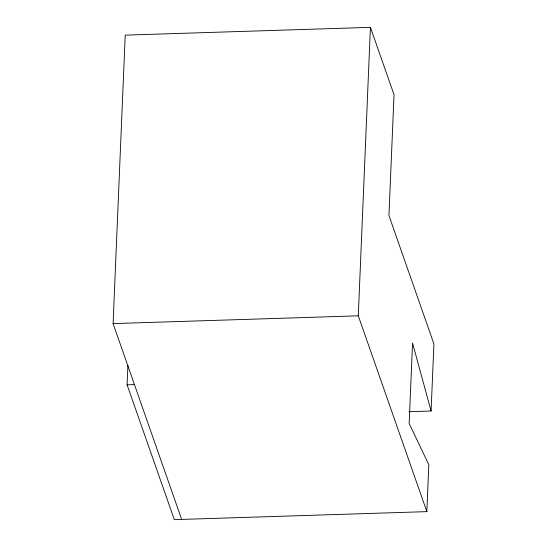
<?xml version="1.0" encoding="UTF-8"?>
<svg xmlns="http://www.w3.org/2000/svg" width="547" height="547" viewBox="0 0 547 547"><rect width="100%" height="100%" fill="white"/><g stroke="black" fill="none" stroke-linecap="round" stroke-linejoin="round"><path stroke-width="0.82" d="M181.659 519.418L113.085 323.605L125.229 35.131L370.422 27.35L394.031 94.761L388.944 215.518L433.915 343.919L431.091 411.002L409.04 411.706M431.091 411.002L412.541 343.017L409.156 423.522L428.827 464.676L426.851 511.636L174.308 519.65L127.095 384.828L127.916 365.273M426.851 511.636L358.285 315.824L370.422 27.35M113.085 323.605L358.285 315.824M127.095 384.828L134.446 384.596"/></g></svg>
